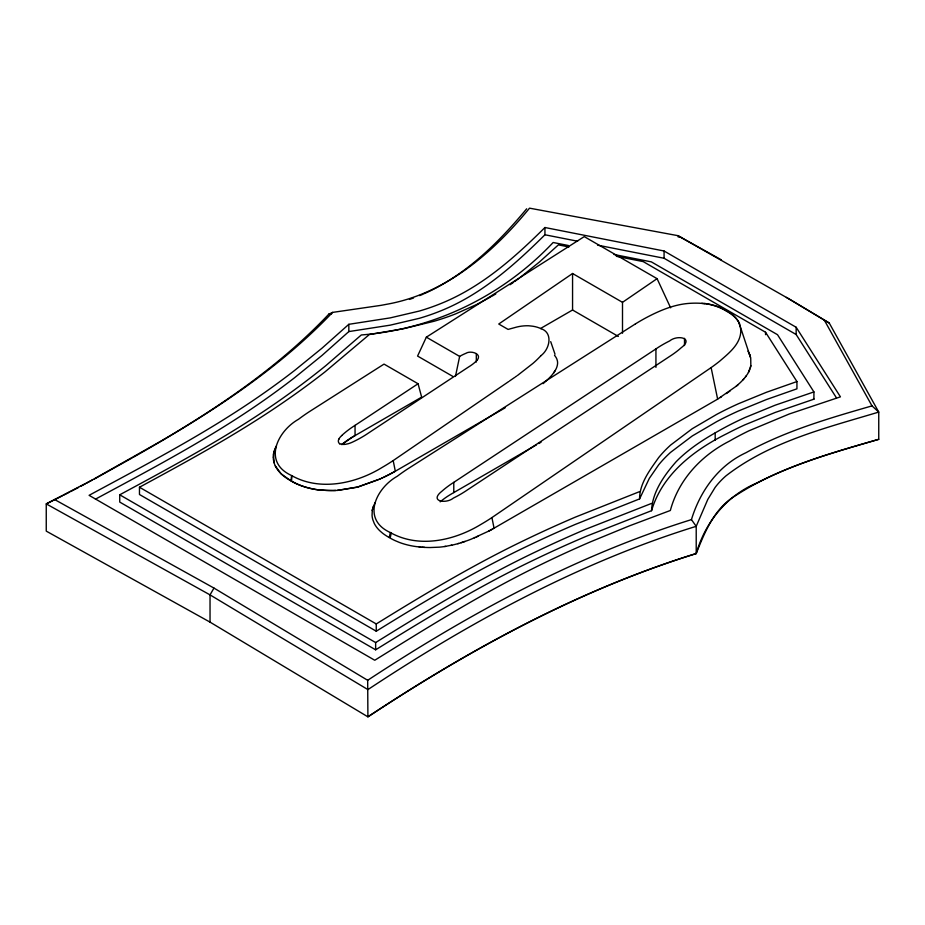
<?xml version="1.0" encoding="UTF-8"?>
<svg xmlns="http://www.w3.org/2000/svg" width="925" height="925" viewBox="0 0 925 925"><rect width="100%" height="100%" fill="white"/><g stroke="black" fill="none" stroke-linecap="round" stroke-linejoin="round"><path stroke-width="1.39" d="M389.379 537.622L389.275 537.564A59.281 34.225 0 0 1 382.488 533.112L380.395 531.32A52.69 30.421 0 0 1 376.475 527.03L375.781 526.024A53.627 30.964 0 0 1 374.29 523.469L372.844 519.792A62.472 36.075 0 0 1 372.07 515.502L372.278 510.242L373.85 505.339A63.201 36.491 0 0 1 374.926 503.269L375.226 502.761L374.926 503.269M622.502 333.22L622.502 302.336L657.085 278.668L670.625 307.828M445.688 546.363L444.798 546.502L452.683 544.987A79.111 45.672 0 0 0 456.927 543.923L458.592 543.461A91.887 53.049 0 0 0 461.055 542.721A98.663 56.957 0 0 0 463.483 541.946L465.876 541.137A119.371 68.924 0 0 0 471.311 539.113L488.654 531.135A221.468 127.87 0 0 0 492.724 528.961L717.638 399.137L736.15 386.292A125.523 72.474 0 0 0 738.231 384.499L740.208 382.672A101.392 58.541 0 0 0 742.972 379.851L743.827 378.892A85.297 49.245 0 0 0 745.434 376.949L747.227 374.452A67.999 39.255 0 0 0 748.452 372.417L750.834 365.826L750.742 358.553A60.437 34.896 0 0 0 750.233 356.414L749.897 355.35A55.754 32.19 0 0 0 748.799 352.726A53.638 30.964 0 0 0 747.943 351.188M750.857 365.687L750.406 367.699M372.232 510.507L372.532 509.039M455.458 376.44L459.644 356.403A43.995 27.149 -3.7 0 1 465.957 353.292C470.328 350.297 482.237 353.489 477.381 359.883M290.993 480.827L291.572 475.531C262.318 462.269 277.361 431.119 298.474 419.303A204.887 126.436 -3.7 0 1 308.915 411.949L384.037 364.103L418.065 383.748L421.65 397.137L352.552 437.028L341.868 444.486M273.28 457.285C273.28 467.819 281.986 476.051 290.485 480.526A56.298 32.502 0 0 0 319.414 490.019A55.014 31.762 0 0 1 291.444 481.092L292.022 475.797M389.275 537.564L390.304 532.534C361.051 519.26 376.082 488.123 397.195 476.306A204.887 126.436 -3.7 0 1 407.647 468.952L635.429 323.9M444.798 546.502A55.974 32.317 0 0 1 439.363 547.161L430.16 547.531A66.623 38.468 0 0 1 424.61 547.38A60.183 34.745 0 0 1 421.858 547.195L416.4 546.617A54.529 31.485 0 0 1 411.07 545.738L409.336 545.368A52.702 30.433 0 0 1 399.473 542.466L394.987 540.582A59.732 34.491 0 0 1 390.177 538.084L391.206 533.054L390.304 532.534M373.006 507.443L373.619 505.859M568.493 245.53L553.15 242.5C503.003 295.665 434.334 329.288 361.305 334.966L326.028 365.479A1049.887 606.141 0 0 1 278.772 401.057C228.267 436.38 173.9 465.599 119.73 494.806L119.73 502.067L375.642 649.812C428.368 617.079 481.509 584.75 537.679 558.18A1052.823 607.841 0 0 1 586.357 536.257L651.558 510.681C652.264 492.158 664.138 475.369 676.094 461.76C690.663 446.844 708.804 436.091 727.05 426.309A333.139 192.331 0 0 1 744.856 417.603L775.173 405.196L813.919 391.922L777.509 334.7L651.339 261.868L613.934 254.491M651.558 510.681C662.335 474.086 694.282 449.816 727.05 433.571A333.139 192.331 0 0 1 744.856 424.864L775.173 412.458L813.919 399.184L813.919 391.922M749.886 369.283L749.227 370.856M490.77 296.902L476.653 304.51L455.609 313.899A203.488 117.487 0 0 1 434.091 321.252L403.531 328.722L369.353 334.538L325.01 371.885A1061.796 613.021 0 0 1 287.259 399.692C240.222 432.472 189.833 460.002 139.467 487.232L139.467 494.493L376.255 631.208C425.442 600.764 475.149 570.968 527.435 546.097A1065.045 614.894 0 0 1 575.281 524.417L639.58 498.899C639.522 483.417 650.009 469.854 658.635 457.621A190.434 109.948 0 0 1 670.613 445.075L692.235 428.726L716.829 414.308A343.129 198.1 0 0 1 738.462 403.728L766.478 392.269L796.934 381.562L765.553 332.248L643.199 261.602L616.362 256.306M639.58 498.899L649.327 478.364L658.635 464.882A190.434 109.948 0 0 1 670.613 452.337L692.235 435.987L716.829 421.569A343.129 198.1 0 0 1 738.462 410.989L766.478 399.531L796.934 388.824L796.934 381.562M92.026 480.11L46.25 503.894L46.25 531.123L210.033 622.12L367.907 716.84C470.039 649.269 578.807 589.873 696.213 553.555C705.266 522.255 726.553 495.603 757.043 482.919C795.5 463.09 837.333 451.203 878.75 439.317L878.75 412.076L829.239 323.022L790.343 299.677L677.99 235.678L529.528 208.16C492.933 252.907 445.237 293.965 386.696 304.279A194.874 112.503 0 0 1 380.453 305.435L332.526 312.407L328.814 314.176L331.624 313.772M54.517 499.488L213.964 588.069L367.676 680.291L367.907 716.84C470.039 649.257 578.853 589.965 696.213 553.555C705.07 531.366 714.62 507.802 736.369 495.106C779.613 467.241 829.841 453.551 878.75 439.317M367.676 680.291C468.501 613.98 575.824 555.636 691.438 519.619C700.132 491.048 718.355 465.448 746.047 452.683A282.229 162.939 0 0 1 753.378 448.729C790.863 429.35 831.61 417.522 871.997 405.89L878.75 412.076C826.06 427.905 770.236 441.537 725.986 475.843A130.032 75.075 0 0 0 715.037 487.544L707.787 499.442L696.213 526.313L696.213 553.555M657.085 278.668L584.253 236.615L426.344 337.174L417.58 356.056L452.834 376.417M748.984 371.376L748.441 372.417M276.089 446.451L273.904 451.631L273.28 457.147M338.908 438.982L339.556 437.953A26.097 16.107 -3.7 0 1 341.753 435.548M276.193 446.266L273.43 454.025L274.112 462.789M213.964 588.069L210.033 594.879L210.033 622.12M555.278 356.298L555.844 357.131A29.057 16.777 0 0 1 557.012 359.536L557.312 360.6A30.444 17.575 0 0 1 557.509 361.663A31.496 18.176 0 0 1 557.59 362.739A33.161 19.147 0 0 1 557.555 363.814A42.018 24.258 0 0 1 555.243 370.439L553.508 373.122A87.285 50.389 0 0 1 547.762 379.447L545.819 381.285M555.289 370.451L553.508 373.122M746.186 375.955L745.434 376.949M526.66 208.807C498.217 243.044 465.46 275.373 424.217 293.676M743.827 378.892L742.972 379.851M540.882 355.709C550.051 348.933 553.127 332.526 541.033 328.71M332.526 312.407C275.523 372.289 204.726 416.643 133.339 457.251M328.791 314.188C281.015 364.623 223.26 404.341 163.702 439.537M544.941 227.515C514.127 258.075 480.757 287.733 439.872 303.955A169.252 97.715 0 0 1 419.268 311.066L390.211 317.888L348.829 324.317L322.062 348.135L294.52 370.509A1019.304 588.485 0 0 1 255.612 398.814C202.552 435.039 145.537 464.847 89.089 495.326L374.752 660.253C429.327 626.398 483.868 592.231 541.738 564.204A1022.298 590.219 0 0 1 590.578 541.807L629.208 525.932L670.347 510.484C678.58 479.659 701.404 455.32 729.49 441.098A303.943 175.484 0 0 1 748.857 430.842L789.21 414.007L840.432 396.848L796.159 327.265L664.069 250.999L544.941 227.515L544.941 234.777C514.127 265.336 480.757 294.994 439.872 311.216A169.252 97.715 0 0 1 419.268 318.327L390.211 325.161L348.829 331.578L322.062 355.397L294.52 377.77A1019.304 588.485 0 0 1 255.612 406.075C204.552 440.959 149.792 469.842 95.448 499.165M440.173 501.836L441.965 500.379A100.501 58.021 0 0 1 447.792 496.193L448.764 495.58A110.549 63.825 0 0 1 453.192 492.921L536.477 444.844M520.023 277.604L539.46 261.983L558.388 244.882L568.921 246.952M514.566 281.593L518.948 278.402M729.42 391.472L730.01 391.055M517.688 375.307L532.893 363.444A135.015 83.319 -3.7 0 0 540.905 355.709M516.902 375.862L515.711 376.695M728.241 392.316L728.831 391.899M510.068 284.738L513.444 282.379M514.913 377.25L509.317 381.123M622.502 302.336L572.563 273.511L498.748 324.016L508.091 329.416L516.798 327.034A27.727 17.113 -3.7 0 1 528.452 325.762L530.603 325.97A23.437 14.465 -3.7 0 1 541.056 328.687M292.127 475.855C320.085 491.372 355.836 483.636 382.118 467.449A205.223 126.644 -3.7 0 0 393.171 460.592L508.519 381.678M391.206 533.054C419.638 548.421 454.557 540.443 480.85 524.452A205.223 126.644 -3.7 0 0 491.903 517.595L711.117 367.607A204.101 125.95 -3.7 0 0 719.754 361.12C728.68 353.338 740.197 344.435 740.775 331.578A54.17 33.427 -3.7 0 0 739.896 325.392L739.318 323.727L750.51 357.478M726.437 393.553L727.64 392.732M341.718 435.525A103.993 64.183 -3.7 0 1 355.061 425.361L418.065 383.748M453.782 482.353L655.929 348.922A111.555 68.843 -3.7 0 1 661.363 345.441L662.45 344.805A100.744 62.172 -3.7 0 1 669.7 340.909C677.273 334.572 694.467 337.868 681.124 347.812A100.709 62.148 -3.7 0 1 675.77 352.182L674.325 353.246A111.093 68.566 -3.7 0 1 669.885 356.275L467.16 490.077A111.555 68.843 -3.7 0 1 461.725 493.557L460.638 494.204A100.779 62.195 -3.7 0 1 453.389 498.089C446.023 504.183 428.772 501.466 441.965 491.187A100.721 62.16 -3.7 0 1 447.318 486.816L448.764 485.752A111.116 68.566 -3.7 0 1 453.192 482.723L453.782 482.353L453.782 492.586M720.217 397.577L721.477 396.779M375.642 649.812L375.642 642.551C428.368 609.818 481.509 577.489 537.679 550.918A1052.823 607.841 0 0 1 586.357 528.996L651.558 503.42M376.255 631.208L376.255 623.947C425.442 593.503 475.149 563.707 527.435 538.836A1065.045 614.894 0 0 1 575.281 517.156L639.58 491.637M491.776 296.301L495.8 293.93M163.864 439.491L86.511 483.22M540.894 328.294L572.563 310.002L618.339 336.434M505.131 407.833L395.333 471.218A206.899 119.452 0 0 1 383.644 477.288M538.766 443.526L541.067 442.196M132.24 457.875L94.431 478.965M80.833 486.226L85.377 483.821M70.543 491.614L78.556 487.44M63.652 495.164L69.398 492.204M62.495 495.754L46.25 503.894L210.033 594.879L367.907 689.599C470.039 622.039 578.807 562.643 696.213 526.313L691.438 519.619M382.777 477.682L379.308 479.277M381.482 478.294L383.505 477.346A206.552 119.256 0 0 0 395.322 471.218L393.183 460.604M380.591 478.699L358.195 486.92L337.428 490.4M478.028 536.28L476.56 536.928M378.383 479.693L356.888 487.267L337.625 490.389M474.328 537.887L475.08 537.564M419.638 295.607L423.06 294.208M464.281 541.68L465.078 541.414M457.759 543.692L458.592 543.461M450.961 545.38L451.828 545.183M335.127 490.493L337.394 490.4M335.763 490.47L333.971 490.516M334.827 490.493L334.122 490.504M333.278 490.528L333.89 490.516M333.659 490.516L331.428 490.528A63.085 36.422 0 0 1 319.483 489.857A62.622 36.156 0 0 0 330.618 490.516L332.722 490.528M701.728 303.365L704.457 303.608L701.728 303.365A54.147 33.416 -3.7 0 0 691.68 303.238C675.227 303.828 659.652 310.488 645.326 318.154A204.101 125.962 -3.7 0 0 635.429 323.9M419.118 546.952L420.031 547.045M678.083 236.858L680.916 237.378L721.35 259.844M544.941 234.777L577.605 241.217M597.562 245.148L664.069 258.26L796.159 334.526L836.35 397.692M290.485 480.526L281.165 473.866L275.292 465.934M426.344 337.174L459.644 356.403M139.467 487.232L376.255 623.947M119.73 494.806L375.642 642.551M786.366 297.387L829.239 323.022M677.99 235.678L680.916 237.378M813.503 398.536L813.919 399.184M824.348 320.177L871.997 405.89M555.023 354.24L550.71 341.649M711.117 367.607L717.638 399.137M491.915 517.595L494.066 528.221M796.159 327.265L796.159 334.526M765.553 332.248L765.553 334.665M715.187 432.842L715.187 440.103M684.512 338.342L684.512 345.534M664.069 250.999L664.069 258.26M655.929 348.922L655.929 367.364M572.563 273.511L572.563 310.002M476.317 353.581L476.317 362.033M355.05 425.35L355.05 435.594A103.38 59.686 0 0 0 341.718 444.578M348.829 324.317L348.829 331.578M554.514 355.327A30.132 17.39 0 0 1 554.78 355.639M545.149 381.886A153.943 88.881 0 0 1 543.044 383.655M424.61 547.38A61.778 35.67 0 0 1 421.858 547.195M463.483 541.946A92.835 53.604 0 0 1 461.055 542.721M492.724 528.961A213.721 123.395 0 0 1 488.654 531.135M738.231 384.499A119.441 68.959 0 0 1 736.15 386.292M748.799 352.726A55.28 31.913 0 0 1 749.897 355.35M413.533 297.989A130.032 75.075 0 0 1 409.428 299.411M339.602 443.769A8.221 5.076 -3.7 0 1 339.024 439.005M339.706 443.803A8.071 4.983 -3.7 0 0 347.037 443.977L348.297 443.711A24.617 15.193 -3.7 0 0 352.841 441.942A104.005 64.183 -3.7 0 0 368.416 433.073L468.57 366.982A48.805 30.12 -3.7 0 0 477.462 359.917M739.503 323.681A45.14 27.854 -3.7 0 0 726.379 310.696A45.14 27.854 -3.7 0 0 704.515 303.481A45.047 26.004 0 0 1 726.403 311.147A45.047 26.016 0 0 1 739.514 323.785"/></g></svg>
